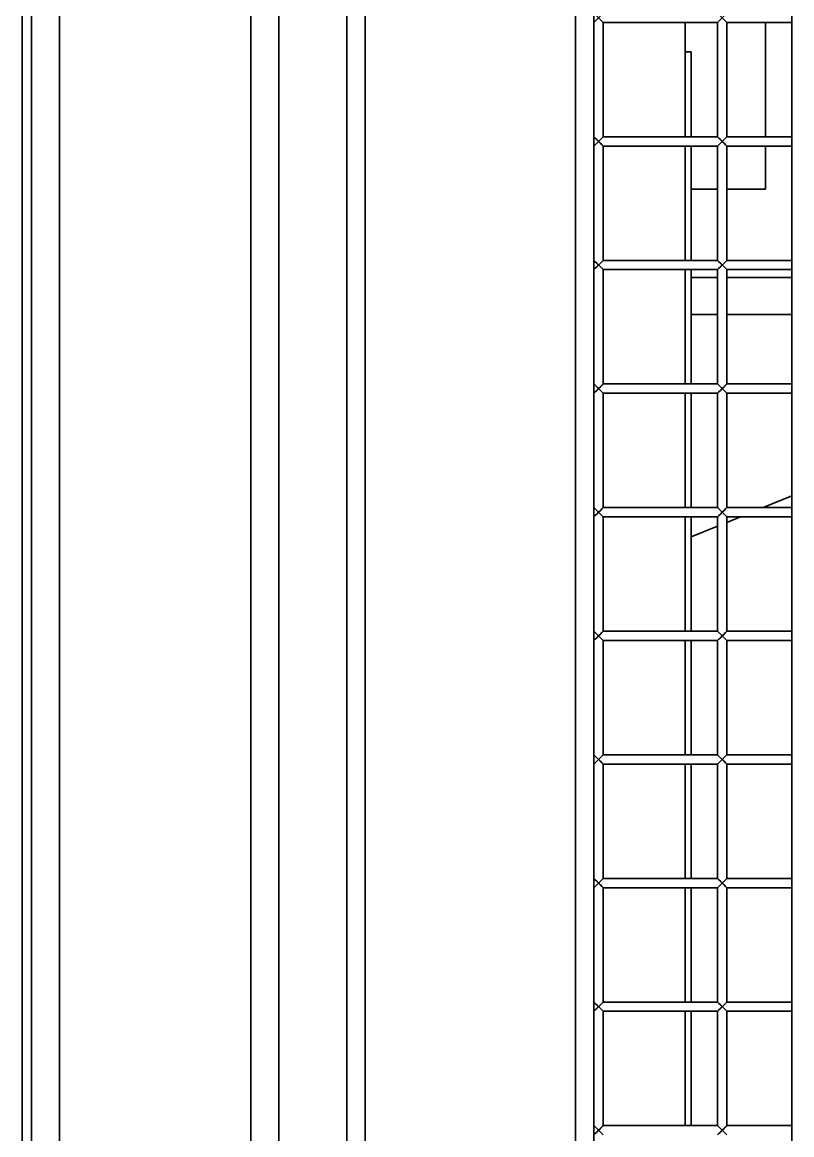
# Model space of a CAD drawing. Header units: millimetres. Extents: x 32496 to 166256, y 3504 to 23939.
# Drawn here: x 47894.1 to 48143.1, y 12427.1 to 12787.1 of the extents above; entities that cross this region are included whole.
import ezdxf

# ---------------------------------------------------------------- set-up
doc = ezdxf.new("R2010")
doc.units = ezdxf.units.MM
doc.layers.get('0').update_dxf_attribs({"lineweight": 35})

msp = doc.modelspace()

# ---------------------------------------------------------------- linework, layer by layer
at = {"linetype": 'Continuous'}
for p, q in [((47894.14, 13396.575), (47894.14, 10877.575)), ((47897.14, 13396.575), (47897.14, 10877.575)), ((47906.14, 13396.575), (47906.14, 10877.575)), ((47968.14, 13396.575), (47968.14, 10877.575)), ((47977.14, 13316.575), (47977.14, 10957.575)), ((47999.14, 13297.075), (47999.14, 10977.075)), ((48005.14, 10977.075), (48005.14, 13297.075)), ((48073.14, 13297.075), (48073.14, 10977.075)), ((48143.14, 13155.075), (48143.14, 12224.075)), ((48079.14, 12237.075), (48079.14, 13140.075)), ((48079.14, 12787.075), (48082.14, 12790.075)), ((48079.14, 12790.075), (48082.14, 12787.075)), ((48119.14, 12787.075), (48122.14, 12790.075)), ((48119.14, 12790.075), (48122.14, 12787.075)), ((48082.14, 12787.075), (48119.14, 12787.075)), ((48082.14, 12787.075), (48082.14, 12750.075)), ((48108.64, 12750.075), (48108.64, 12787.075)), ((48119.14, 12787.075), (48119.14, 12750.075)), ((48122.14, 12787.075), (48143.14, 12787.075)), ((48122.14, 12787.075), (48122.14, 12750.075)), ((48134.64, 12750.075), (48134.64, 12787.075)), ((48108.64, 12777.575), (48110.64, 12777.575)), ((48110.64, 12777.575), (48110.64, 12750.075)), ((48079.14, 12747.075), (48082.14, 12750.075)), ((48079.14, 12750.075), (48082.14, 12747.075)), ((48082.14, 12750.075), (48119.14, 12750.075)), ((48119.14, 12747.075), (48122.14, 12750.075)), ((48119.14, 12750.075), (48122.14, 12747.075)), ((48122.14, 12750.075), (48143.14, 12750.075)), ((48082.14, 12747.075), (48119.14, 12747.075)), ((48082.14, 12747.075), (48082.14, 12710.075)), ((48108.64, 12710.075), (48108.64, 12747.075)), ((48110.64, 12747.075), (48110.64, 12710.075)), ((48119.14, 12747.075), (48119.14, 12710.075)), ((48122.14, 12747.075), (48143.14, 12747.075)), ((48122.14, 12747.075), (48122.14, 12710.075)), ((48134.64, 12733.075), (48134.64, 12747.075)), ((48110.64, 12733.075), (48119.14, 12733.075)), ((48122.14, 12733.075), (48134.64, 12733.075)), ((48079.14, 12707.075), (48082.14, 12710.075)), ((48079.14, 12710.075), (48082.14, 12707.075)), ((48082.14, 12710.075), (48119.14, 12710.075)), ((48119.14, 12707.075), (48122.14, 12710.075)), ((48119.14, 12710.075), (48122.14, 12707.075)), ((48122.14, 12710.075), (48143.14, 12710.075)), ((48082.14, 12707.075), (48119.14, 12707.075)), ((48082.14, 12707.075), (48082.14, 12670.075)), ((48108.64, 12670.075), (48108.64, 12707.075)), ((48110.64, 12707.075), (48110.64, 12670.075)), ((48110.64, 12704.575), (48119.14, 12704.575)), ((48119.14, 12707.075), (48119.14, 12670.075)), ((48122.14, 12707.075), (48143.14, 12707.075)), ((48122.14, 12707.075), (48122.14, 12670.075)), ((48122.14, 12704.575), (48143.14, 12704.575)), ((48119.14, 12692.575), (48110.64, 12692.575)), ((48143.14, 12692.575), (48122.14, 12692.575)), ((48079.14, 12667.075), (48082.14, 12670.075)), ((48079.14, 12670.075), (48082.14, 12667.075)), ((48082.14, 12670.075), (48119.14, 12670.075)), ((48119.14, 12667.075), (48122.14, 12670.075)), ((48119.14, 12670.075), (48122.14, 12667.075)), ((48122.14, 12670.075), (48143.14, 12670.075)), ((48082.14, 12667.075), (48119.14, 12667.075)), ((48082.14, 12667.075), (48082.14, 12630.075)), ((48108.64, 12630.075), (48108.64, 12667.075)), ((48110.64, 12667.075), (48110.64, 12630.075)), ((48119.14, 12667.075), (48119.14, 12630.075)), ((48122.14, 12667.075), (48143.14, 12667.075)), ((48122.14, 12667.075), (48122.14, 12630.075)), ((48143.14, 12633.864), (48133.864, 12630.075)), ((48079.14, 12627.075), (48082.14, 12630.075)), ((48079.14, 12630.075), (48082.14, 12627.075)), ((48082.14, 12630.075), (48119.14, 12630.075)), ((48119.14, 12627.075), (48122.14, 12630.075)), ((48119.14, 12630.075), (48122.14, 12627.075)), ((48122.14, 12630.075), (48143.14, 12630.075)), ((48082.14, 12627.075), (48119.14, 12627.075)), ((48082.14, 12627.075), (48082.14, 12590.075)), ((48108.64, 12590.075), (48108.64, 12627.075)), ((48110.64, 12627.075), (48110.64, 12590.075)), ((48119.14, 12627.075), (48119.14, 12590.075)), ((48126.519, 12627.075), (48122.14, 12625.287)), ((48122.14, 12627.075), (48143.14, 12627.075)), ((48122.14, 12627.075), (48122.14, 12590.075)), ((48119.14, 12624.061), (48110.64, 12620.59)), ((48079.14, 12587.075), (48082.14, 12590.075)), ((48079.14, 12590.075), (48082.14, 12587.075)), ((48082.14, 12590.075), (48119.14, 12590.075)), ((48119.14, 12587.075), (48122.14, 12590.075)), ((48119.14, 12590.075), (48122.14, 12587.075)), ((48122.14, 12590.075), (48143.14, 12590.075)), ((48082.14, 12587.075), (48119.14, 12587.075)), ((48082.14, 12587.075), (48082.14, 12550.075)), ((48108.64, 12550.075), (48108.64, 12587.075)), ((48110.64, 12587.075), (48110.64, 12550.075)), ((48119.14, 12587.075), (48119.14, 12550.075)), ((48122.14, 12587.075), (48143.14, 12587.075)), ((48122.14, 12587.075), (48122.14, 12550.075)), ((48079.14, 12547.075), (48082.14, 12550.075)), ((48079.14, 12550.075), (48082.14, 12547.075)), ((48082.14, 12550.075), (48119.14, 12550.075)), ((48119.14, 12547.075), (48122.14, 12550.075)), ((48119.14, 12550.075), (48122.14, 12547.075)), ((48122.14, 12550.075), (48143.14, 12550.075)), ((48082.14, 12547.075), (48119.14, 12547.075)), ((48082.14, 12547.075), (48082.14, 12510.075)), ((48108.64, 12510.075), (48108.64, 12547.075)), ((48110.64, 12547.075), (48110.64, 12510.075)), ((48119.14, 12547.075), (48119.14, 12510.075)), ((48122.14, 12547.075), (48143.14, 12547.075)), ((48122.14, 12547.075), (48122.14, 12510.075)), ((48079.14, 12507.075), (48082.14, 12510.075)), ((48079.14, 12510.075), (48082.14, 12507.075)), ((48082.14, 12510.075), (48119.14, 12510.075)), ((48119.14, 12507.075), (48122.14, 12510.075)), ((48119.14, 12510.075), (48122.14, 12507.075)), ((48122.14, 12510.075), (48143.14, 12510.075)), ((48082.14, 12507.075), (48119.14, 12507.075)), ((48082.14, 12507.075), (48082.14, 12470.075)), ((48108.64, 12470.075), (48108.64, 12507.075)), ((48110.64, 12507.075), (48110.64, 12470.075)), ((48119.14, 12507.075), (48119.14, 12470.075)), ((48122.14, 12507.075), (48143.14, 12507.075)), ((48122.14, 12507.075), (48122.14, 12470.075)), ((48079.14, 12467.075), (48082.14, 12470.075)), ((48079.14, 12470.075), (48082.14, 12467.075)), ((48082.14, 12470.075), (48119.14, 12470.075)), ((48082.14, 12467.075), (48119.14, 12467.075)), ((48082.14, 12467.075), (48082.14, 12430.075)), ((48108.64, 12430.075), (48108.64, 12467.075)), ((48110.64, 12467.075), (48110.64, 12430.075)), ((48119.14, 12467.075), (48122.14, 12470.075)), ((48119.14, 12470.075), (48122.14, 12467.075)), ((48119.14, 12467.075), (48119.14, 12430.075)), ((48122.14, 12470.075), (48143.14, 12470.075)), ((48122.14, 12467.075), (48143.14, 12467.075)), ((48122.14, 12467.075), (48122.14, 12430.075)), ((48079.14, 12427.075), (48082.14, 12430.075)), ((48079.14, 12430.075), (48082.14, 12427.075)), ((48082.14, 12430.075), (48119.14, 12430.075)), ((48119.14, 12427.075), (48122.14, 12430.075)), ((48119.14, 12430.075), (48122.14, 12427.075)), ((48122.14, 12430.075), (48143.14, 12430.075))]:
    msp.add_line(p, q, dxfattribs=at)
for points in [[(48079.14, 12750.075), (48079.57, 12749.645), (48080.06, 12749.155), (48081.229, 12747.986)], [(48080.64, 12748.575), (48080.049, 12747.985), (48079.579, 12747.515), (48079.254, 12747.19)], [(48080.64, 12748.575), (48081.227, 12749.162), (48081.702, 12749.638), (48082.025, 12749.961)], [(48082.024, 12747.192), (48081.701, 12747.514), (48081.229, 12747.986)], [(48119.14, 12750.075), (48119.57, 12749.645), (48120.06, 12749.155), (48121.229, 12747.986)], [(48120.64, 12748.575), (48120.049, 12747.985), (48119.579, 12747.515), (48119.254, 12747.19)], [(48120.64, 12748.575), (48121.227, 12749.162), (48121.702, 12749.638), (48122.025, 12749.961)], [(48122.024, 12747.192), (48121.701, 12747.514), (48121.229, 12747.986)], [(48079.14, 12710.075), (48079.57, 12709.645), (48080.06, 12709.155), (48081.229, 12707.986)], [(48080.64, 12708.575), (48080.049, 12707.985), (48079.579, 12707.515), (48079.254, 12707.19)], [(48080.64, 12708.575), (48081.227, 12709.162), (48081.702, 12709.638), (48082.025, 12709.961)], [(48119.14, 12710.075), (48119.57, 12709.645), (48120.06, 12709.155), (48121.229, 12707.986)], [(48120.64, 12708.575), (48120.049, 12707.985), (48119.579, 12707.515), (48119.254, 12707.19)], [(48120.64, 12708.575), (48121.227, 12709.162), (48121.702, 12709.638), (48122.025, 12709.961)], [(48082.024, 12707.192), (48081.701, 12707.514), (48081.229, 12707.986)], [(48122.024, 12707.192), (48121.701, 12707.514), (48121.229, 12707.986)], [(48079.14, 12670.075), (48079.57, 12669.645), (48080.06, 12669.155), (48081.229, 12667.986)], [(48080.64, 12668.575), (48080.049, 12667.985), (48079.579, 12667.515), (48079.254, 12667.19)], [(48080.64, 12668.575), (48081.227, 12669.162), (48081.702, 12669.638), (48082.025, 12669.961)], [(48119.14, 12670.075), (48119.57, 12669.645), (48120.06, 12669.155), (48121.229, 12667.986)], [(48120.64, 12668.575), (48120.049, 12667.985), (48119.579, 12667.515), (48119.254, 12667.19)], [(48120.64, 12668.575), (48121.227, 12669.162), (48121.702, 12669.638), (48122.025, 12669.961)], [(48082.024, 12667.192), (48081.701, 12667.514), (48081.229, 12667.986)], [(48122.024, 12667.192), (48121.701, 12667.514), (48121.229, 12667.986)], [(48079.14, 12630.075), (48079.57, 12629.645), (48080.06, 12629.155), (48081.229, 12627.986)], [(48080.64, 12628.575), (48081.227, 12629.162), (48081.702, 12629.638), (48082.025, 12629.961)], [(48119.14, 12630.075), (48119.57, 12629.645), (48120.06, 12629.155), (48121.229, 12627.986)], [(48120.64, 12628.575), (48121.227, 12629.162), (48121.702, 12629.638), (48122.025, 12629.961)], [(48080.64, 12628.575), (48080.049, 12627.985), (48079.579, 12627.515), (48079.254, 12627.19)], [(48082.024, 12627.192), (48081.701, 12627.514), (48081.229, 12627.986)], [(48120.64, 12628.575), (48120.049, 12627.985), (48119.579, 12627.515), (48119.254, 12627.19)], [(48122.024, 12627.192), (48121.701, 12627.514), (48121.229, 12627.986)], [(48079.14, 12590.075), (48079.57, 12589.645), (48080.06, 12589.155), (48081.229, 12587.986)], [(48080.64, 12588.575), (48081.227, 12589.162), (48081.702, 12589.638), (48082.025, 12589.961)], [(48119.14, 12590.075), (48119.57, 12589.645), (48120.06, 12589.155), (48121.229, 12587.986)], [(48120.64, 12588.575), (48121.227, 12589.162), (48121.702, 12589.638), (48122.025, 12589.961)], [(48080.64, 12588.575), (48080.049, 12587.985), (48079.579, 12587.515), (48079.254, 12587.19)], [(48082.024, 12587.192), (48081.701, 12587.514), (48081.229, 12587.986)], [(48120.64, 12588.575), (48120.049, 12587.985), (48119.579, 12587.515), (48119.254, 12587.19)], [(48122.024, 12587.192), (48121.701, 12587.514), (48121.229, 12587.986)], [(48079.14, 12550.075), (48079.57, 12549.645), (48080.06, 12549.155), (48081.229, 12547.986)], [(48080.64, 12548.575), (48081.227, 12549.162), (48081.702, 12549.638), (48082.025, 12549.961)], [(48119.14, 12550.075), (48119.57, 12549.645), (48120.06, 12549.155), (48121.229, 12547.986)], [(48120.64, 12548.575), (48121.227, 12549.162), (48121.702, 12549.638), (48122.025, 12549.961)], [(48080.64, 12548.575), (48080.049, 12547.985), (48079.579, 12547.515), (48079.254, 12547.19)], [(48082.024, 12547.192), (48081.701, 12547.514), (48081.229, 12547.986)], [(48120.64, 12548.575), (48120.049, 12547.985), (48119.579, 12547.515), (48119.254, 12547.19)], [(48122.024, 12547.192), (48121.701, 12547.514), (48121.229, 12547.986)], [(48079.14, 12510.075), (48079.57, 12509.645), (48080.06, 12509.155), (48081.229, 12507.986)], [(48119.14, 12510.075), (48119.57, 12509.645), (48120.06, 12509.155), (48121.229, 12507.986)], [(48080.64, 12508.575), (48080.049, 12507.985), (48079.579, 12507.515), (48079.254, 12507.19)], [(48080.64, 12508.575), (48081.227, 12509.162), (48081.702, 12509.638), (48082.025, 12509.961)], [(48082.024, 12507.192), (48081.701, 12507.514), (48081.229, 12507.986)], [(48120.64, 12508.575), (48120.049, 12507.985), (48119.579, 12507.515), (48119.254, 12507.19)], [(48120.64, 12508.575), (48121.227, 12509.162), (48121.702, 12509.638), (48122.025, 12509.961)], [(48122.024, 12507.192), (48121.701, 12507.514), (48121.229, 12507.986)], [(48079.14, 12470.075), (48079.57, 12469.645), (48080.06, 12469.155), (48081.229, 12467.986)], [(48080.64, 12468.575), (48080.049, 12467.985), (48079.579, 12467.515), (48079.254, 12467.19)], [(48080.64, 12468.575), (48081.227, 12469.162), (48081.702, 12469.638), (48082.025, 12469.961)], [(48082.024, 12467.192), (48081.701, 12467.514), (48081.229, 12467.986)], [(48119.14, 12470.075), (48119.57, 12469.645), (48120.06, 12469.155), (48121.229, 12467.986)], [(48120.64, 12468.575), (48120.049, 12467.985), (48119.579, 12467.515), (48119.254, 12467.19)], [(48120.64, 12468.575), (48121.227, 12469.162), (48121.702, 12469.638), (48122.025, 12469.961)], [(48122.024, 12467.192), (48121.701, 12467.514), (48121.229, 12467.986)], [(48079.14, 12430.075), (48079.57, 12429.645), (48080.06, 12429.155), (48081.229, 12427.986)], [(48080.64, 12428.575), (48080.049, 12427.985), (48079.579, 12427.515), (48079.254, 12427.19)], [(48080.64, 12428.575), (48081.227, 12429.162), (48081.702, 12429.638), (48082.025, 12429.961)], [(48082.024, 12427.192), (48081.701, 12427.514), (48081.229, 12427.986)], [(48119.14, 12430.075), (48119.57, 12429.645), (48120.06, 12429.155), (48121.229, 12427.986)], [(48120.64, 12428.575), (48120.049, 12427.985), (48119.579, 12427.515), (48119.254, 12427.19)], [(48120.64, 12428.575), (48121.227, 12429.162), (48121.702, 12429.638), (48122.025, 12429.961)], [(48122.024, 12427.192), (48121.701, 12427.514), (48121.229, 12427.986)]]:
    msp.add_lwpolyline(points, dxfattribs=at)

doc.saveas('drawing.dxf')
